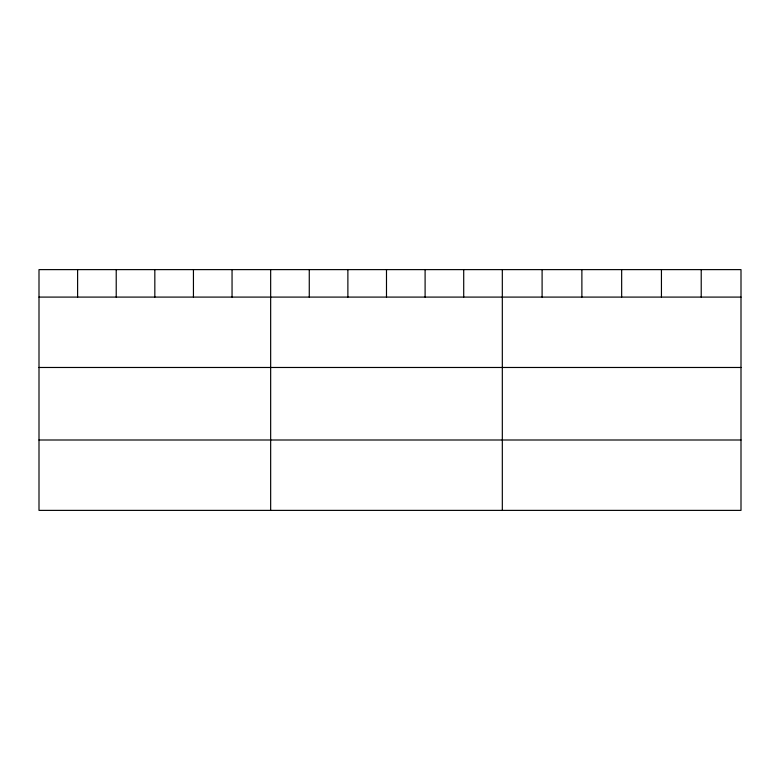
<?xml version="1.0" encoding="UTF-8"?>
<svg xmlns="http://www.w3.org/2000/svg" width="780" height="780" viewBox="0 0 780 780"><rect width="100%" height="100%" fill="white"/><g stroke="black" fill="none" stroke-linecap="round" stroke-linejoin="round"><path stroke-width="1.17" d="M741 297.092L741 510.383L39 510.383L39 269.617L741 269.617L741 297.092L39 297.092M39 367.477L741 367.477M39 439.998L741 439.998M701.22 269.617L701.22 297.092M661.44 269.617L661.44 297.092M621.66 269.617L621.66 297.092M581.88 269.617L581.88 297.092M542.1 269.617L542.1 297.092M502.32 269.617L502.32 510.383M463.71 269.617L463.71 297.092M425.1 269.617L425.1 297.092M386.49 269.617L386.49 297.092M347.88 269.617L347.88 297.092M309.27 269.617L309.27 297.092M270.66 269.617L270.66 510.383M232.05 269.617L232.05 297.092M193.44 269.617L193.44 297.092M154.83 269.617L154.83 297.092M116.22 269.617L116.22 297.092M77.61 269.617L77.61 297.092"/></g></svg>
